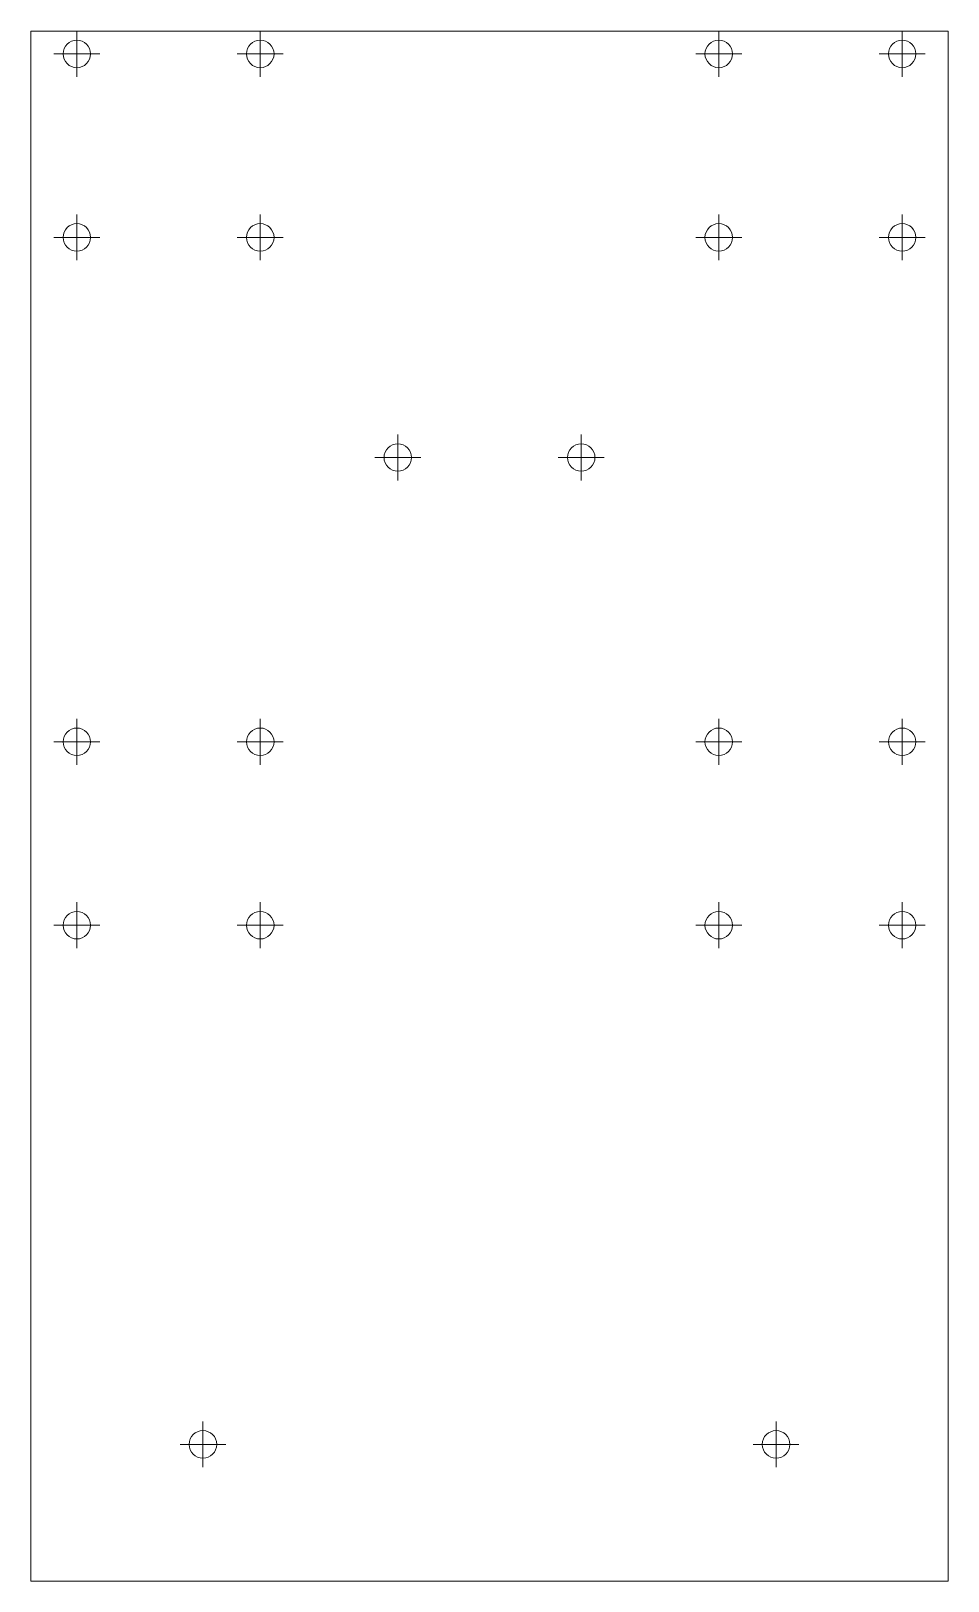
# Model space of a CAD drawing. Extents: x 0 to 200, y 0 to 338.
import ezdxf

# ---------------------------------------------------------------- set-up
doc = ezdxf.new("R2010")
doc.units = 0
doc.linetypes.add('DASHDOTX2', pattern=[50.8, 25.4, -12.7, 0, -12.7])
doc.layers.add('ALU_Z_B', color=7, linetype='CONTINUOUS', lineweight=0, true_color=0x000000)
doc.layers.add('axe', color=1, linetype='DASHDOTX2', lineweight=0, true_color=0xff0000)

msp = doc.modelspace()

# ---------------------------------------------------------------- linework, layer by layer
at = {"layer": 'ALU_Z_B'}
for p, q in [((0, 0), (0, 338)), ((0, 338), (200, 338)), ((200, 338), (200, 0)), ((0, 0), (200, 0))]:
    msp.add_line(p, q, dxfattribs=at)
for centre in [(10, 333), (50, 333), (150, 333), (190, 333), (10, 293), (50, 293), (150, 293), (190, 293), (80, 245), (120, 245), (10, 183), (50, 183), (150, 183), (190, 183), (10, 143), (50, 143), (150, 143), (190, 143), (37.5, 29.8), (162.5, 29.8)]:
    msp.add_circle(centre, 3, dxfattribs=at)
at = {"layer": 'axe'}
for p, q in [((10, 328), (10, 338)), ((50, 328), (50, 338)), ((150, 328), (150, 338)), ((190, 328), (190, 338)), ((5, 333), (15, 333)), ((45, 333), (55, 333)), ((145, 333), (155, 333)), ((185, 333), (195, 333)), ((10, 288), (10, 298)), ((50, 288), (50, 298)), ((150, 288), (150, 298)), ((190, 288), (190, 298)), ((5, 293), (15, 293)), ((45, 293), (55, 293)), ((145, 293), (155, 293)), ((185, 293), (195, 293)), ((80, 240), (80, 250)), ((120, 240), (120, 250)), ((75, 245), (85, 245)), ((115, 245), (125, 245)), ((10, 178), (10, 188)), ((50, 178), (50, 188)), ((150, 178), (150, 188)), ((190, 178), (190, 188)), ((5, 183), (15, 183)), ((45, 183), (55, 183)), ((145, 183), (155, 183)), ((185, 183), (195, 183)), ((10, 138), (10, 148)), ((50, 138), (50, 148)), ((150, 138), (150, 148)), ((190, 138), (190, 148)), ((5, 143), (15, 143)), ((45, 143), (55, 143)), ((145, 143), (155, 143)), ((185, 143), (195, 143)), ((37.5, 24.8), (37.5, 34.8)), ((162.5, 24.8), (162.5, 34.8)), ((32.5, 29.8), (42.5, 29.8)), ((157.5, 29.8), (167.5, 29.8))]:
    msp.add_line(p, q, dxfattribs=at)

doc.saveas('drawing.dxf')
